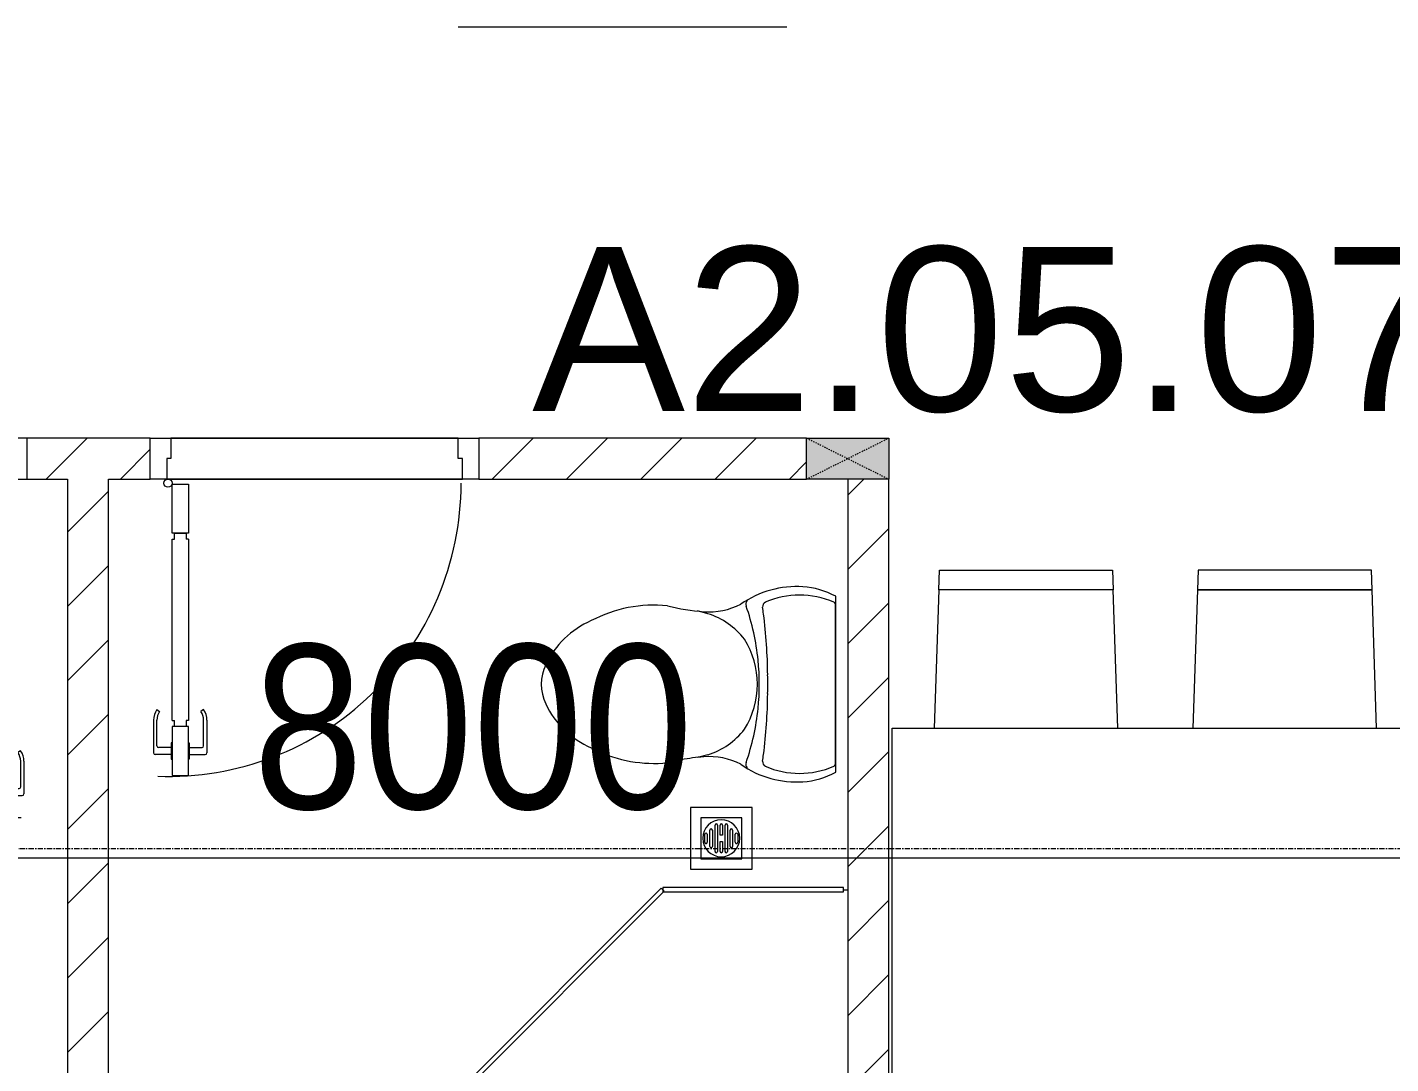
# Model space of a CAD drawing. Header units: millimetres. Extents: x 1591 to 239243, y -15958 to 82755.
# Drawn here: x 157753 to 161074, y 38714 to 41237 of the extents above; entities that cross this region are included whole.
import ezdxf

# ---------------------------------------------------------------- set-up
doc = ezdxf.new("R2010")
doc.units = ezdxf.units.MM
doc.linetypes.add('Dash_2_', pattern=[6, 3, -3])
doc.linetypes.add('Grid Line', pattern=[22.225, 12.7, -3.175, 3.175, -3.175])
for name, color, linetype, lineweight in [('0-1', 250, 'Continuous', 5), ('A-ANNO-DIMS', 211, 'Continuous', 9), ('A-ANNO-DIMS-160', 211, 'Continuous', 9), ('A-AREA-IDEN', 2, 'Continuous', 9), ('A-DETL-GENF-1', 9, 'Continuous', 9), ('A-DOOR-1', 254, 'Continuous', 9), ('A-DOOR-2', 9, 'Continuous', 9), ('A-FLOR-2', 9, 'Continuous', 9), ('A-GLAZ-CURT-1', 254, 'Continuous', 9), ('A-GLAZ-CURT-2', 9, 'Continuous', 9), ('A-WALL-1', 253, 'Continuous', 18), ('A-WALL-2', 9, 'Continuous', 9), ('A-WALL-PATT-1', 10, 'Continuous', 9), ('I-FURN-1', 254, 'Continuous', 9), ('M-EQPM-1', 254, 'Continuous', 9), ('P-SANR-FIXT-1', 254, 'Continuous', 9), ('S-COLS', 52, 'Continuous', 9), ('S-COLS-4', 254, 'Continuous', 9), ('S-COLS-5', 253, 'Continuous', 18), ('S-COLS-HDLN-1', 9, 'Dash_2_', 9), ('S-GRID-1', 1, 'Grid Line', 9)]:
    doc.layers.add(name, color=color, linetype=linetype, lineweight=lineweight)
doc.styles.add('Arial_9', font='arial_0.ttf', dxfattribs={"height": 400})
doc.styles.add('UTM Avo', font='UTM Avo.ttf', dxfattribs={"width": 0.9, "height": 400})
doc.dimstyles.new('1_Dim_chi_tiet_2_5', dxfattribs={"dimscale": 304.8, "dimtxt": 399.720379, "dimasz": 0.629921, "dimexe": 0.524934, "dimexo": 0.0625, "dimgap": 0.052493, "dimtad": 1, "dimdec": 0, "dimrnd": 5, "dimzin": 0, "dimdsep": 46, "dimtxsty": 'UTM Avo', "dimblk1": 'OBLIQUE', "dimblk2": 'OBLIQUE', "dimsah": 1, "dimcen": 0.09, "dimdle": 0.524934, "dimazin": 0, "dimtfac": 1, "dimtdec": 4, "dimtix": 1, "dimtmove": 0, "dimatfit": 3, "dimfxl": 1.049869, "dimfxlon": 1, "dimtvp": 1, "dimtolj": 1, "dimtzin": 0, "dimarcsym": 2})
pattern_1 = [(45, (0, 0), (-90.50967, 90.50967), [])]

# ---------------------------------------------------------------- blocks, each defined once
blk = doc.blocks.new('DOOR_CW_01 CANH MO-PANEL KINH - DIW_01-900x2200-CỬA GỖ VÂN LAMINATE-553393-TKCS_MB TẦNG 5')
at = {"layer": 'A-DETL-GENF-1'}
for p, q in [((-397, 872), (-357, 872)), ((-397, 752), (-397, 872)), ((-357, 872), (-357, 752)), ((-399, 831.8), (-397, 831.8)), ((-399, 792.2), (-399, 831.8)), ((-397, 792.2), (-397, 831.8)), ((-357, 792.2), (-357, 831.8)), ((-355, 831.8), (-357, 831.8)), ((-355, 792.2), (-355, 831.8)), ((-442, 737), (-442, 816.5)), ((-399, 820.5), (-438, 820.5)), ((-434, 799.5), (-434, 737)), ((-399, 803.5), (-430, 803.5)), ((-355, 820.5), (-316, 820.5)), ((-355, 803.5), (-324, 803.5)), ((-320, 799.5), (-320, 737)), ((-312, 737), (-312, 816.5)), ((-397, 792.2), (-399, 792.2)), ((-357, 792.2), (-355, 792.2)), ((-357, 752), (-397, 752)), ((-397, 738), (-391, 738)), ((-397, 738), (-397, 196)), ((-363, 752), (-391, 752)), ((-391, 752), (-391, 738)), ((-363, 738), (-363, 752)), ((-357, 738), (-363, 738)), ((-357, 196), (-357, 738)), ((-433.9, 711.2), (-427.3, 715.8)), ((-320.1, 711.2), (-326.7, 715.8)), ((-397, 196), (-391, 196)), ((-357, 182), (-397, 182)), ((-397, 182), (-397, 62)), ((-391, 196), (-391, 182)), ((-391, 182), (-363, 182)), ((-357, 196), (-363, 196)), ((-363, 182), (-363, 196)), ((-357, 62), (-357, 182)), ((-397, 62), (-357, 62))]:
    blk.add_line(p, q, dxfattribs=at)
blk.add_circle((-407, 60), 10, dxfattribs=at)
for centre, radius, start, end in [((-407, 60), 814, 360, 92), ((-438, 816.5), 4, 90, 180), ((-430, 799.5), 4, 90, 180), ((-324, 799.5), 4, 360, 90), ((-316, 816.5), 4, 0, 90), ((-397, 737), 45, 180, 215), ((-397, 737), 37, 180, 215), ((-357, 737), 37, 325, 0), ((-357, 737), 45, 325, 0)]:
    blk.add_arc(centre, radius, start, end, dxfattribs=at)
at = {"layer": 'A-DOOR-2'}
for p, q in [((-410, 50), (-450, 50)), ((-450, 50), (-450, -50)), ((-410, 0), (-410, 50)), ((-407, 50), (-382, 50)), ((450, 50), (410, 50)), ((410, 50), (410, 0)), ((450, -50), (450, 50)), ((-400, 0), (-410, 0)), ((-400, -50), (-400, 0)), ((410, 0), (400, 0)), ((400, 0), (400, -50)), ((-450, -50), (-400, -50)), ((400, -50), (450, -50))]:
    blk.add_line(p, q, dxfattribs=at)
blk = doc.blocks.new('DOOR_CW_01 CANH MO-PANEL KINH - DIG_02-800x2200-CỬA NHÔM KÍNH-401063-TKCS_MB TẦNG 5')
at = {"layer": 'A-DETL-GENF-1'}
for p, q in [((-347, -182), (-347, -62)), ((-347, -62), (-307, -62)), ((-307, -62), (-307, -182)), ((-307, -182), (-347, -182)), ((-347, -196), (-341, -196)), ((-347, -638), (-347, -196)), ((-341, -196), (-341, -182)), ((-341, -182), (-313, -182)), ((-313, -182), (-313, -196)), ((-307, -196), (-313, -196)), ((-307, -196), (-307, -638)), ((-383.9, -611.2), (-377.3, -615.8)), ((-270.1, -611.2), (-276.7, -615.8)), ((-392, -637), (-392, -716.5)), ((-384, -699.5), (-384, -637)), ((-347, -638), (-341, -638)), ((-307, -652), (-347, -652)), ((-347, -652), (-347, -772)), ((-341, -652), (-341, -638)), ((-313, -652), (-341, -652)), ((-307, -638), (-313, -638)), ((-313, -638), (-313, -652)), ((-307, -772), (-307, -652)), ((-270, -699.5), (-270, -637)), ((-262, -637), (-262, -716.5)), ((-349, -692.2), (-349, -731.8)), ((-347, -692.2), (-349, -692.2)), ((-347, -692.2), (-347, -731.8)), ((-307, -692.2), (-307, -731.8)), ((-307, -692.2), (-305, -692.2)), ((-305, -692.2), (-305, -731.8)), ((-349, -720.5), (-388, -720.5)), ((-349, -703.5), (-380, -703.5)), ((-305, -703.5), (-274, -703.5)), ((-305, -720.5), (-266, -720.5)), ((-349, -731.8), (-347, -731.8)), ((-305, -731.8), (-307, -731.8)), ((-347, -772), (-307, -772))]:
    blk.add_line(p, q, dxfattribs=at)
blk.add_circle((-357, -60), 10, dxfattribs=at)
for centre, radius, start, end in [((-357, -60), 714, 268, 0), ((-347, -637), 45, 145, 180), ((-347, -637), 37, 145, 180), ((-307, -637), 37, 0, 35), ((-307, -637), 45, 360, 35), ((-388, -716.5), 4, 180, 270), ((-380, -699.5), 4, 180, 270), ((-274, -699.5), 4, 270, 0), ((-266, -716.5), 4, 270, 0)]:
    blk.add_arc(centre, radius, start, end, dxfattribs=at)
at = {"layer": 'A-DOOR-2'}
for p, q in [((-400, -50), (-400, 50)), ((-400, 50), (-350, 50)), ((-350, 50), (-350, 0)), ((350, 0), (350, 50)), ((350, 50), (400, 50)), ((400, 50), (400, -50)), ((-360, 0), (-360, -50)), ((-350, 0), (-360, 0)), ((360, 0), (350, 0)), ((360, -50), (360, 0)), ((-360, -50), (-400, -50)), ((-357, -50), (-332, -50)), ((400, -50), (360, -50))]:
    blk.add_line(p, q, dxfattribs=at)
blk = doc.blocks.new('TOILET - TOILET-348229-TKCS_MB TẦNG 5')
at = {"layer": 'P-SANR-FIXT-1'}
for p, q in [((214.2, -19.1), (-214.2, -19.1)), ((194, -19.9), (-194, -19.9)), ((-171.7, -330.3), (-178.6, -355.5)), ((171.7, -330.3), (178.6, -355.5))]:
    blk.add_line(p, q, dxfattribs=at)
for centre, radius, start, end in [((-46.1, -111.1), 191.6, 151.2809, 176.4513), ((-9.8, -107.2), 207.3, 156.2862, 203.7138), ((-193.7, -26.4), 6.48, 92.3168, 156.2862), ((193.7, -26.4), 6.48, 23.7138, 87.6832), ((9.8, -107.2), 207.3, 336.2862, 23.7138), ((46.1, -111.1), 191.6, 3.5487, 28.7191), ((1.9, -114.1), 239.7, 176.4513, 195.2961), ((-1.9, -114.1), 239.7, 344.7039, 3.5487), ((-4, -115.7), 233.6, 195.2961, 215.2147), ((-189.1, -185.5), 11.7, 205.4105, 277.5788), ((178.9, -2951.3), 2778.4, 97.2351, 97.5788), ((-14.3, -1400.4), 1215.6, 90.3974, 97.407), ((0, -3462.8), 3278, 89.6026, 90.3974), ((14.3, -1400.4), 1215.6, 82.593, 89.6026), ((-178.9, -2951.3), 2778.4, 82.4212, 82.7649), ((189.1, -185.5), 11.7, 262.4212, 334.5895), ((4, -115.7), 233.6, 324.7853, 344.7039), ((0.6, -792.1), 586.9, 95.8322, 108.9927), ((0, -416), 206.1, 90, 122.0732), ((0, -786.7), 581.5, 84.1678, 95.8322), ((0, -416), 206.1, 57.9268, 90), ((-0.6, -792.1), 586.9, 71.0073, 84.1678), ((-195, -224.1), 13.8, 230.6724, 288.9927), ((-343.5, -327.4), 167.3, 355.4559, 27.38), ((-0.4, -384), 179.5, 127.4036, 162.5964), ((0.4, -384), 179.5, 17.4036, 52.5964), ((343.5, -327.4), 167.3, 152.62, 184.5441), ((195, -224.1), 13.8, 251.0073, 309.3276), ((-719.2, -297.5), 544.3, 346.0536, 355.4559), ((719.2, -297.5), 544.3, 184.5441, 190.2879), ((-1948.3, -805.1), 2171.2, 9.681, 10.8949), ((137.1, -461.2), 329.8, 174.3487, 207.6878), ((-137.1, -461.2), 329.8, 332.3122, 3.6835), ((45.1, -528.6), 217.6, 203.2216, 244.7718), ((-45.1, -528.6), 217.6, 295.2282, 336.7784), ((0, -624.4), 111.7, 244.7718, 295.2282)]:
    blk.add_arc(centre, radius, start, end, dxfattribs=at)
blk = doc.blocks.new('THU NUOC - THU NUOC-461820-TKCS_MB TẦNG 5')
at = {"layer": 'M-EQPM-1'}
for p, q in [((-66.3, 70.6), (-66.3, -79.4)), ((83.7, 70.6), (-66.3, 70.6)), ((83.7, -79.4), (83.7, 70.6)), ((58.7, 45.6), (-41.3, 45.6)), ((-41.3, 45.6), (-41.3, -54.4)), ((-1.1, 35.6), (18.5, 35.6)), ((58.7, -54.4), (58.7, 45.6)), ((-23.3, 10.8), (40.9, 10.8)), ((40.9, 4.8), (-23.3, 4.8)), ((-11, 23.3), (28.5, 23.3)), ((28.5, 17.3), (-11, 17.3)), ((18.5, 29.6), (-1.1, 29.6)), ((-23.3, -1.2), (0.7, -1.2)), ((0.7, -7.2), (-23.3, -7.2)), ((-23.3, -13.6), (40.9, -13.6)), ((40.9, -19.6), (-23.3, -19.6)), ((-11, -26.1), (28.5, -26.1)), ((28.5, -32.1), (-11, -32.1)), ((0.7, -1.2), (0.7, -7.2)), ((16.7, -1.2), (40.9, -1.2)), ((16.7, -7.2), (16.7, -1.2)), ((40.9, -7.2), (16.7, -7.2)), ((-41.3, -54.4), (58.7, -54.4)), ((-1.1, -38.5), (18.5, -38.5)), ((18.5, -44.5), (-1.1, -44.5)), ((-66.3, -79.4), (83.7, -79.4))]:
    blk.add_line(p, q, dxfattribs=at)
for centre, radius, start, end in [((8.7, -4.4), 45, 0, 180), ((8.7, -4.4), 45, 0, 180), ((-1.1, 32.6), 3, 90, 270), ((18.5, 32.6), 3, 270, 90), ((-23.3, 7.8), 3, 90, 270), ((-11, 20.3), 3, 90, 270), ((28.5, 20.3), 3, 270, 90), ((40.9, 7.8), 3, 270, 90), ((8.7, -4.4), 45, 180, 360), ((8.7, -4.4), 45, 180, 360), ((-23.3, -4.2), 3, 90, 270), ((-23.3, -16.6), 3, 90, 270), ((-11, -29.1), 3, 90, 270), ((28.5, -29.1), 3, 270, 90), ((40.9, -4.2), 3, 270, 90), ((40.9, -16.6), 3, 270, 90), ((-1.1, -41.5), 3, 90, 270), ((18.5, -41.5), 3, 270, 90)]:
    blk.add_arc(centre, radius, start, end, dxfattribs=at)
blk = doc.blocks.new('System Panel - Glazed-901203-TKCS_MB TẦNG 5')
at = {"layer": 'A-GLAZ-CURT-2'}
for p, q in [((220.1, 5), (-220.1, 5)), ((-220.1, 5), (-220.1, -5)), ((220.1, -5), (220.1, 5)), ((-220.1, -5), (220.1, -5))]:
    blk.add_line(p, q, dxfattribs=at)
blk = doc.blocks.new('System Panel - Glazed-580253-TKCS_MB TẦNG 5')
at = {"layer": 'A-GLAZ-CURT-2'}
for p, q in [((352.2, 5), (-352.2, 5)), ((-352.2, 5), (-352.2, -5)), ((352.2, -5), (352.2, 5)), ((-352.2, -5), (352.2, -5))]:
    blk.add_line(p, q, dxfattribs=at)
blk = doc.blocks.new('G1_SOF - BO TRU - 100x200-746114-TKCS_MB TẦNG 5')
at = {"layer": 'S-COLS'}
blk.add_hatch(color=256, dxfattribs=at).paths.add_polyline_path([(50, -100), (50, 100), (-50, 100), (-50, -100)])
at = {"layer": 'S-COLS-5'}
for p, q in [((-50, 100), (50, 100)), ((-50, -100), (-50, 100)), ((50, 100), (50, -100)), ((50, -100), (-50, -100))]:
    blk.add_line(p, q, dxfattribs=at)
at = {"layer": 'S-COLS-HDLN-1'}
for p, q in [((50, -100), (-50, 100)), ((-50, -100), (50, 100))]:
    blk.add_line(p, q, dxfattribs=at)
blk = doc.blocks.new('RES_BAN AN 1 - RES_BAN AN 1-885813-TKCS_MB TẦNG 5')
at = {"layer": 'I-FURN-1'}
for p, q in [((-425, 1275), (425, 1275)), ((-425, 0), (-425, 1275)), ((425, 1275), (425, 0)), ((-761.9, 1168.8), (-809.6, 1167.2)), ((-809.6, 1167.2), (-809.6, 745.3)), ((-425, 1180), (-761.9, 1168.8)), ((-761.9, 1168.8), (-761.9, 743.8)), ((-761.9, 743.8), (-761.9, 1168.8)), ((-425, 732.5), (-425, 1180)), ((425, 1180), (761.9, 1168.8)), ((425, 732.5), (425, 1180)), ((761.9, 1168.8), (761.9, 743.8)), ((761.9, 1168.8), (761.9, 743.8)), ((809.6, 1167.2), (761.9, 1168.8)), ((809.6, 745.3), (809.6, 1167.2)), ((-809.6, 745.3), (-761.9, 743.8)), ((-761.9, 743.8), (-425, 732.5)), ((761.9, 743.8), (425, 732.5)), ((761.9, 743.8), (809.6, 745.3)), ((-809.6, 536.9), (-761.9, 538.5)), ((-809.6, 115.1), (-809.6, 536.9)), ((-425, 549.7), (-761.9, 538.5)), ((-761.9, 538.5), (-761.9, 113.5)), ((-761.9, 538.5), (-761.9, 113.5)), ((-425, 102.3), (-425, 549.7)), ((425, 549.7), (761.9, 538.5)), ((425, 102.3), (425, 549.7)), ((761.9, 538.5), (761.9, 113.5)), ((761.9, 538.5), (809.6, 536.9)), ((761.9, 113.5), (761.9, 538.5)), ((809.6, 536.9), (809.6, 115.1)), ((-761.9, 113.5), (-809.6, 115.1)), ((-761.9, 113.5), (-425, 102.3)), ((761.9, 113.5), (425, 102.3)), ((809.6, 115.1), (761.9, 113.5)), ((425, 0), (-425, 0))]:
    blk.add_line(p, q, dxfattribs=at)
blk = doc.blocks.new('NCV_TKTC_TANG 5_rvt-1-TKCS_MB TẦNG 5')
at = {"layer": 'A-WALL-PATT-1'}
h = blk.add_hatch(dxfattribs=at)
h.set_pattern_fill('FP_1', color=256, style=0, pattern_type=2)
h.set_pattern_definition(pattern_1)
h.paths.add_polyline_path([(53054.6, 40136.9), (53054.6, 40236.9), (52927.6, 40236.9), (52927.6, 40136.9)])
h.paths.add_polyline_path([(54352.6, 40136.9), (54352.6, 40236.9), (53954.6, 40236.9), (53954.6, 40136.9)])
h.paths.add_polyline_path([(55856.8, 40136.9), (56054.2, 40136.9), (56054.2, 40236.9), (55754.6, 40236.9), (55754.6, 40136.9), (55852.6, 40136.9)])
h.paths.add_polyline_path([(54854.6, 40136.9), (54854.6, 40236.9), (54552.6, 40236.9), (54552.6, 40136.9)])
h.paths.add_polyline_path([(56854.2, 40136.9), (57652.6, 40136.9), (57652.6, 40236.9), (56854.2, 40236.9), (56854.2, 40186.9)])
h = blk.add_hatch(dxfattribs=at)
h.set_pattern_fill('FP_1', color=256, style=0, pattern_type=2)
h.set_pattern_definition(pattern_1)
h.paths.add_polyline_path([(55952.6, 38186.9), (55952.6, 40136.9), (55852.6, 40136.9), (55852.6, 38186.9), (55948, 38186.9)])
h = blk.add_hatch(dxfattribs=at)
h.set_pattern_fill('FP_1', color=256, style=0, pattern_type=2)
h.set_pattern_definition(pattern_1)
h.paths.add_polyline_path([(57852.4, 35737.4), (57852.6, 35737.4), (57852.4, 37736.9), (57752.6, 37736.9), (57752.6, 35737.4)])
h.paths.add_polyline_path([(57752.6, 37836.9), (57852.6, 37836.9), (57852.4, 40136.9), (57752.6, 40136.9), (57752.6, 38432.1)])
at = {"layer": 'A-FLOR-2'}
for p, q in [((57604.2, 41236.9), (56804.2, 41236.9)), ((56104.2, 40236.9), (56804.2, 40236.9)), ((56804.2, 40236.9), (56104.2, 40236.9)), ((56094.2, 40136.9), (56814.2, 40136.9)), ((57742.6, 39136.9), (57752.6, 39136.9))]:
    blk.add_line(p, q, dxfattribs=at)
at = {"layer": 'A-WALL-1'}
for p, q in [((56054.2, 40236.9), (55754.6, 40236.9)), ((57652.6, 40236.9), (56854.2, 40236.9)), ((55754.6, 40136.9), (55852.6, 40136.9)), ((55852.6, 40136.9), (55852.6, 38186.9)), ((55952.6, 40136.9), (56054.2, 40136.9)), ((55952.6, 38186.9), (55952.6, 40136.9)), ((56854.2, 40136.9), (57652.6, 40136.9)), ((57752.6, 40136.9), (57752.6, 37836.9)), ((57852.6, 37836.9), (57852.6, 40136.9))]:
    blk.add_line(p, q, dxfattribs=at)
at = {"layer": 'A-WALL-2'}
for p, q in [((56104.2, 40236.9), (56804.2, 40236.9)), ((56814.2, 40136.9), (56094.2, 40136.9))]:
    blk.add_line(p, q, dxfattribs=at)
at = {"layer": 'A-DOOR-1', "rotation": 180}
blk.add_blockref('DOOR_CW_01 CANH MO-PANEL KINH - DIW_01-900x2200-CỬA GỖ VÂN LAMINATE-553393-TKCS_MB TẦNG 5', (55304.6, 40186.9), dxfattribs=at)
at = {"layer": 'A-DOOR-1'}
blk.add_blockref('DOOR_CW_01 CANH MO-PANEL KINH - DIG_02-800x2200-CỬA NHÔM KÍNH-401063-TKCS_MB TẦNG 5', (56454.2, 40186.9), dxfattribs=at)
at = {"layer": 'A-GLAZ-CURT-1'}
for name, p, rotation in [('System Panel - Glazed-580253-TKCS_MB TẦNG 5', (57053.2, 38888.3), 225.0000000000003), ('System Panel - Glazed-901203-TKCS_MB TẦNG 5', (57522.4, 39137.4), 180)]:
    blk.add_blockref(name, p, dxfattribs=dict(at, rotation=rotation))
at = {"layer": 'I-FURN-1', "rotation": 270.0000000000001}
blk.add_blockref('RES_BAN AN 1 - RES_BAN AN 1-885813-TKCS_MB TẦNG 5', (57860.8, 39105.7), dxfattribs=at)
at = {"layer": 'M-EQPM-1', "rotation": 270.0000000000008}
blk.add_blockref('THU NUOC - THU NUOC-461820-TKCS_MB TẦNG 5', (57449.1, 39271.1), dxfattribs=at)
at = {"layer": 'P-SANR-FIXT-1', "rotation": 269.9999999999998}
blk.add_blockref('TOILET - TOILET-348229-TKCS_MB TẦNG 5', (57742.6, 39637.4), dxfattribs=at)
at = {"layer": 'S-COLS-4', "rotation": 270.0000000000007}
blk.add_blockref('G1_SOF - BO TRU - 100x200-746114-TKCS_MB TẦNG 5', (57752.6, 40186.9), dxfattribs=at)
blk = doc.blocks.new('DIMBLOCK44-TKCS_MB TẦNG 5')
at = {"layer": 'A-ANNO-DIMS-160'}
for p, q in [((154851.4, 39534.8), (154851.4, 39054.8)), ((154851.4, 39214.8), (154851.4, 39534.8)), ((162851.4, 39534.8), (162851.4, 39054.8)), ((162851.4, 39214.8), (162851.4, 39534.8)), ((154691.4, 39214.8), (163011.4, 39214.8))]:
    blk.add_line(p, q, dxfattribs=at)
at = {"layer": 'A-ANNO-DIMS-160', "lineweight": 25}
for p, q in [((154851.4, 39214.8), (154947.4, 39310.8)), ((162851.4, 39214.8), (162947.4, 39310.8)), ((154851.4, 39214.8), (154755.4, 39118.8)), ((162851.4, 39214.8), (162755.4, 39118.8))]:
    blk.add_line(p, q, dxfattribs=at)
at = {"layer": 'A-ANNO-DIMS-160', "color": 0, "insert": (158303.6, 39734.4), "char_height": 400, "width": 1314.636, "attachment_point": 1, "line_spacing_factor": 1.110334, "style": 'UTM Avo'}
blk.add_mtext('8000', dxfattribs=at)
blk = doc.blocks.new('_Oblique')
at = {"color": 0, "linetype": 'ByBlock', "lineweight": -2}
blk.add_line((-0.5, -0.5), (0.5, 0.5), dxfattribs=at)
blk = doc.blocks.new('DIMBLOCK92-TKCS_MB TẦNG 5')
at = {"layer": 'A-ANNO-DIMS-160'}
for p, q in [((157648.7, 35577.4), (157648.7, 44496.9)), ((157328.7, 44336.9), (157808.7, 44336.9)), ((157648.7, 44336.9), (157328.7, 44336.9)), ((157328.7, 35737.4), (157808.7, 35737.4)), ((157648.7, 35737.4), (157328.7, 35737.4))]:
    blk.add_line(p, q, dxfattribs=at)
at = {"layer": 'A-ANNO-DIMS-160', "lineweight": 25}
for p, q in [((157648.7, 44336.9), (157552.7, 44432.9)), ((157648.7, 44336.9), (157744.7, 44240.9)), ((157648.7, 35737.4), (157552.7, 35833.4)), ((157648.7, 35737.4), (157744.7, 35641.4))]:
    blk.add_line(p, q, dxfattribs=at)
at = {"layer": 'A-ANNO-DIMS-160', "color": 0, "insert": (157129.1, 39489.4), "char_height": 400, "width": 1314.636, "attachment_point": 1, "rotation": 90, "line_spacing_factor": 1.110334, "style": 'UTM Avo'}
blk.add_mtext('8600', dxfattribs=at)

msp = doc.modelspace()

# ---------------------------------------------------------------- linework, layer by layer
at = {"layer": 'S-GRID-1'}
msp.add_line((229978.4, 39236.9), (136410.9, 39236.9), dxfattribs=at)

# ---------------------------------------------------------------- block references
at = {"layer": '0-1'}
msp.add_blockref('NCV_TKTC_TANG 5_rvt-1-TKCS_MB TẦNG 5', (101998.8, 0), dxfattribs=at)

# ---------------------------------------------------------------- texts
at = {"layer": 'A-AREA-IDEN', "insert": (160101.2, 40296.7), "char_height": 400, "width": 2233.6, "attachment_point": 8, "line_spacing_factor": 0.936439, "style": 'Arial_9'}
msp.add_mtext('\\pt8,16,24,32,40,48,56,64,72,80,88,96,104,112,120,128,136,144,152,160,168,176,184,192,200,208,216,224,232,240,248,256;A2.05.07', dxfattribs=at)

# ---------------------------------------------------------------- dimensions: what is measured, and where the dimension line sits
at = {"layer": 'A-ANNO-DIMS'}
dim = msp.add_linear_dim(base=(157648.6906, 44336.936), p1=(157328.6906, 35737.3629), p2=(157328.6906, 44336.936), angle=90, dimstyle='1_Dim_chi_tiet_2_5', override={"dimpost": '<>', "dimfxl": 8599.573178}, dxfattribs=at)
dim.commit()
dim.dimension.update_dxf_attribs({"geometry": 'DIMBLOCK92-TKCS_MB TẦNG 5', "text_midpoint": (157425.6985, 40037.1494)})
dim = msp.add_linear_dim(base=(162851.4, 39214.8), p1=(154851.4, 39534.8), p2=(162851.4, 39534.8), dimstyle='1_Dim_chi_tiet_2_5', override={"dimpost": '<>', "dimfxl": 8000}, dxfattribs=at)
dim.commit()
dim.dimension.update_dxf_attribs({"geometry": 'DIMBLOCK44-TKCS_MB TẦNG 5', "text_midpoint": (158851.4, 39437.8)})

doc.saveas('drawing.dxf')
